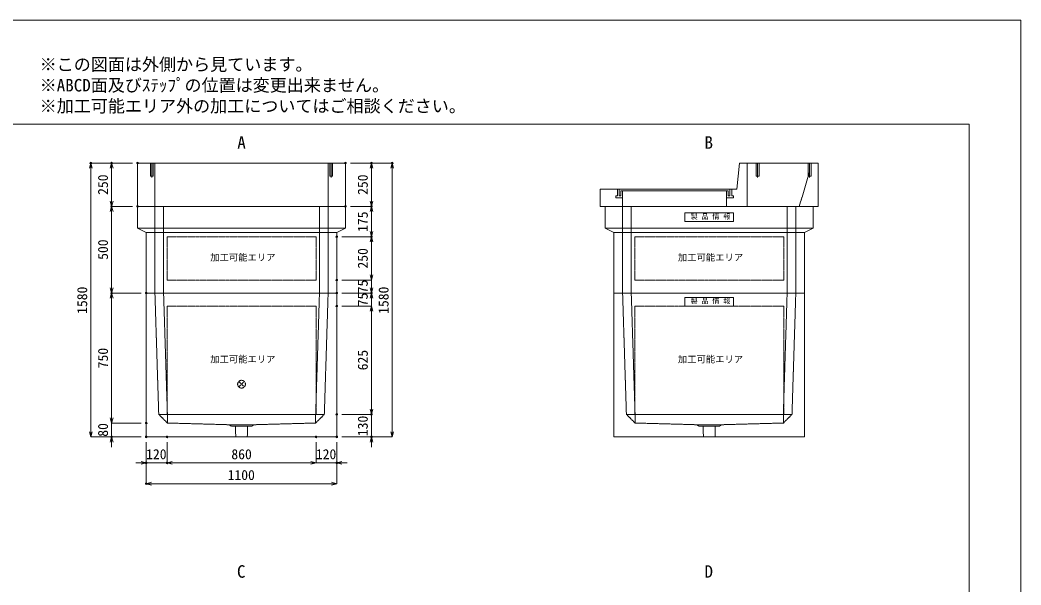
# Model space of a CAD drawing. Units: millimetres, scale not verified. Extents: x -4455 to 4455, y -3150 to 3150.
# Drawn here: x -1324 to 4455, y -109 to 3150 of the extents above; entities that cross this region are included whole.
import ezdxf
from ezdxf.enums import TextEntityAlignment as Align

# ---------------------------------------------------------------- set-up
doc = ezdxf.new("R2010")
doc.units = ezdxf.units.MM
doc.header["$LTSCALE"] = 20
doc.header["$PDMODE"] = 32
doc.header["$PDSIZE"] = 10
doc.linetypes.add('LONG_DASHED1', pattern=[7, 6, -1])
doc.linetypes.add('LONG_DOUBLE_CHAIN', pattern=[21.8, 18, -1, 0.6, -0.6, 0.6, -1])
for name, color, linetype, lineweight in [('0-0_D-TTL', 7, 'Continuous', 9), ('0-1_Defpoints', 7, 'Continuous', 9), ('0-3_D-TTL-TXT', 7, 'Continuous', 9), ('0-5_D-STR-DIM', 3, 'Continuous', 9), ('0-6_0', 7, 'Continuous', 9), ('0-7_D-STR', 7, 'Continuous', 9), ('0-9_D-STR-STR4', 134, 'LONG_DASHED1', 9), ('0-A_D-STR-STR2', 1, 'LONG_DASHED1', 9), ('0-B_D-STR-STR1', 7, 'LONG_DASHED1', 9), ('0-C_D-STR-STR5', 1, 'LONG_DOUBLE_CHAIN', 9)]:
    doc.layers.add(name, color=color, linetype=linetype, lineweight=lineweight)
doc.layers.add('0-4_D-STR-TXT', color=7, linetype='Continuous')
doc.styles.add('ＭＳ ゴシック', font='')
doc.styles.get('ＭＳ ゴシック').set_extended_font_data('MS Gothic')

# ---------------------------------------------------------------- blocks, each defined once
blk = doc.blocks.new('A$C4DE05FD1')
at = {"layer": '0-0_D-TTL', "color": 134}
for p, q in [((4000, 76000), (114800, 76000)), ((114800, 76000), (114800, 4000))]:
    blk.add_line(p, q, dxfattribs=at)
at = {"layer": '0-1_Defpoints', "color": 134}
for p, q in [((0, 84000), (118800, 84000)), ((118800, 84000), (118800, 0))]:
    blk.add_line(p, q, dxfattribs=at)
at = {"layer": '0-3_D-TTL-TXT', "style": 'ＭＳ ゴシック'}
for s, p in [('※この図面は外側から見ています。', (43260.9, 79815.7)), ('※ABCD面及びｽﾃｯﾌﾟの位置は変更出来ません。', (43260.9, 78215.7)), ('※加工可能エリア外の加工についてはご相談ください。', (43260.9, 76615.7))]:
    blk.add_text(s, height=962.2, dxfattribs=at).set_placement(p, align=Align.BOTTOM_LEFT)
blk = doc.blocks.new('_Open30')
at = {"layer": '0-6_0'}
blk.add_line((0, 0), (-20, 0), dxfattribs=at)
blk.add_lwpolyline([(-20, 5.36), (0, 0), (-20, -5.36)], dxfattribs=at)
blk = doc.blocks.new('A$C31CA379A')
at = {"layer": '0-4_D-STR-TXT', "style": 'ＭＳ ゴシック'}
for s, p in [('A', (-326.2, -2190.5)), ('B', (35638.7, -2190.5)), ('C', (-351.4, -35190.9)), ('D', (35638.7, -35190.5))]:
    blk.add_text(s, height=962.2, dxfattribs=at).set_placement(p, align=Align.BOTTOM_LEFT)
blk = doc.blocks.new('A$C58090F4D')
at = {"layer": '0-7_D-STR'}
for p, q in [((12000, 10000), (-12000, 10000)), ((-12000, 7500), (-12000, 10000)), ((12000, 7500), (12000, 10000)), ((-12000, 7500), (-11000, 7000)), ((-12000, 7500), (12000, 7500)), ((-11000, 0), (-11000, 7000)), ((11000, 7000), (-11000, 7000)), ((12000, 7500), (11000, 7000)), ((11000, 0), (11000, 7000)), ((11000, 0), (-11000, 0))]:
    blk.add_line(p, q, dxfattribs=at)
at = {"layer": '0-7_D-STR', "linetype": 'LONG_DASHED1'}
for p, q in [((-10000, 10000), (-10000, 0)), ((-9000, 10000), (-9000, 0)), ((9000, 10000), (9000, 0)), ((10000, 10000), (10000, 0))]:
    blk.add_line(p, q, dxfattribs=at)
at = {"layer": '0-C_D-STR-STR5'}
for p, q in [((8600, 6500), (8600, 1500)), ((8600, 1500), (-8600, 1500))]:
    blk.add_line(p, q, dxfattribs=at)
blk.add_lwpolyline([(8600, 6500), (-8600, 6500), (-8600, 1500)], dxfattribs=at)
blk = doc.blocks.new('A$C737D46CD')
at = {"layer": '0-B_D-STR-STR1', "linetype": 'Continuous'}
blk.add_lwpolyline([(-2820, 0), (2820, 0), (2820, -1000), (-2820, -1000)], close=True, dxfattribs=at)
at = {"layer": '0-B_D-STR-STR1', "style": 'ＭＳ ゴシック'}
blk.add_text('製 品 情 報', height=577.3, dxfattribs=at).set_placement((-2149.7, -882.5), align=Align.BOTTOM_LEFT)
blk = doc.blocks.new('A$C50BB14B9')
at = {"layer": '0-7_D-STR'}
for p, q in [((12000, 10000), (-12000, 10000)), ((-12000, 7500), (-12000, 10000)), ((12000, 7500), (12000, 10000)), ((-12000, 7500), (-11000, 7000)), ((-12000, 7500), (12000, 7500)), ((-11000, 0), (-11000, 7000)), ((11000, 7000), (-11000, 7000)), ((12000, 7500), (11000, 7000)), ((11000, 0), (11000, 7000)), ((11000, 0), (-11000, 0))]:
    blk.add_line(p, q, dxfattribs=at)
at = {"layer": '0-7_D-STR', "linetype": 'LONG_DASHED1'}
for p, q in [((-10000, 10000), (-10000, 0)), ((-9000, 10000), (-9000, 0)), ((9000, 10000), (9000, 0)), ((10000, 10000), (10000, 0))]:
    blk.add_line(p, q, dxfattribs=at)
at = {"layer": '0-C_D-STR-STR5'}
for p, q in [((8600, 6500), (8600, 1500)), ((8600, 1500), (-8600, 1500))]:
    blk.add_line(p, q, dxfattribs=at)
blk.add_lwpolyline([(8600, 6500), (-8600, 6500), (-8600, 1500)], dxfattribs=at)
at = {"layer": '0-B_D-STR-STR1'}
blk.add_blockref('A$C737D46CD', (0, 9250), dxfattribs=at)
blk = doc.blocks.new('A$C531455C1')
at = {"layer": '0-7_D-STR'}
for p, q in [((-11000, 0), (11000, 0)), ((-11000, -16600), (-11000, 0)), ((11000, -16600), (11000, 0)), ((-11000, -16600), (11000, -16600))]:
    blk.add_line(p, q, dxfattribs=at)
at = {"layer": '0-7_D-STR', "linetype": 'LONG_DASHED1'}
for p, q in [((-10000, 0), (-9560, -14000)), ((-9000, 0), (-8560, -14000)), ((9000, 0), (8560, -14000)), ((10000, 0), (9560, -14000)), ((-8560, -15000), (-9560, -14000)), ((9560, -14000), (-9560, -14000)), ((-8560, -15000), (-8560, -14000)), ((-8560, -15000), (-1400, -15200)), ((8560, -15000), (1400, -15200)), ((8560, -15000), (9560, -14000)), ((8560, -15000), (8560, -14000)), ((-1200, -15380), (-1400, -15200)), ((1400, -15200), (-1400, -15200)), ((1200, -15380), (-1200, -15380)), ((-666, -16600), (-705, -15380)), ((666, -16600), (705, -15380)), ((1200, -15380), (1400, -15200))]:
    blk.add_line(p, q, dxfattribs=at)
at = {"layer": '0-C_D-STR-STR5'}
for p, q in [((8600, -1500), (8600, -14000)), ((8600, -14000), (-8600, -14000))]:
    blk.add_line(p, q, dxfattribs=at)
blk.add_lwpolyline([(8600, -1500), (-8600, -1500), (-8600, -14000)], dxfattribs=at)
at = {"layer": '0-B_D-STR-STR1'}
blk.add_blockref('A$C737D46CD', (0, -500), dxfattribs=at)
blk = doc.blocks.new('A$C7CE826D1')
at = {"layer": '0-7_D-STR'}
for p, q in [((-11000, 0), (11000, 0)), ((-11000, -16600), (-11000, 0)), ((11000, -16600), (11000, 0)), ((-11000, -16600), (11000, -16600))]:
    blk.add_line(p, q, dxfattribs=at)
at = {"layer": '0-7_D-STR', "linetype": 'LONG_DASHED1'}
for p, q in [((-10000, 0), (-9560, -14000)), ((-9000, 0), (-8560, -14000)), ((9000, 0), (8560, -14000)), ((10000, 0), (9560, -14000)), ((-8560, -15000), (-9560, -14000)), ((9560, -14000), (-9560, -14000)), ((-8560, -15000), (-8560, -14000)), ((-8560, -15000), (-1400, -15200)), ((8560, -15000), (1400, -15200)), ((8560, -15000), (9560, -14000)), ((8560, -15000), (8560, -14000)), ((-1200, -15380), (-1400, -15200)), ((1400, -15200), (-1400, -15200)), ((1200, -15380), (-1200, -15380)), ((-666, -16600), (-705, -15380)), ((666, -16600), (705, -15380)), ((1200, -15380), (1400, -15200))]:
    blk.add_line(p, q, dxfattribs=at)
at = {"layer": '0-C_D-STR-STR5'}
for p, q in [((8600, -1500), (-8600, -1500)), ((-8600, -1500), (-8600, -14000)), ((8600, -1500), (8600, -14000)), ((8600, -14000), (-8600, -14000))]:
    blk.add_line(p, q, dxfattribs=at)
blk = doc.blocks.new('A$C466D2232')
at = {"layer": '0-7_D-STR'}
for p, q in [((3200, 2000), (3500, 5000)), ((12600, 5000), (3500, 5000)), ((12600, 0), (12600, 5000)), ((-12600, 2000), (3200, 2000)), ((-12600, 0), (-12600, 2000)), ((-12600, 0), (12600, 0))]:
    blk.add_line(p, q, dxfattribs=at)
at = {"layer": '0-7_D-STR', "linetype": 'LONG_DASHED1'}
for p, q in [((4400, 5000), (4400, 0)), ((11600, 4000), (11600, 5000)), ((11600, 4000), (10400, 0)), ((-10000, 0), (-10000, 1800)), ((2000, 1800), (2000, 0))]:
    blk.add_line(p, q, dxfattribs=at)
at = {"layer": '0-9_D-STR-STR4'}
for points in [[(-10600, 2000), (-10600, 1200), (-10800, 1200), (-10800, 1000), (-10000, 1000)], [(-10000, 1800), (-10200, 1800), (-10200, 1200), (-10400, 1200), (-10400, 2000)], [(-10000, 1800), (2000, 1800), (2200, 1800)], [(2600, 2000), (2600, 1200), (2800, 1200), (2800, 1000), (2000, 1000)], [(2200, 1800), (2200, 1200), (2400, 1200), (2400, 2000)]]:
    blk.add_lwpolyline(points, dxfattribs=at)
at = {"layer": '0-A_D-STR-STR2'}
for p, q in [((5595.6, 3340), (5595.6, 5000)), ((11600, 3340), (11600, 5000))]:
    blk.add_line(p, q, dxfattribs=at)
for points in [[(5755.6, 5000), (5755.6, 3500), (5435.6, 3500), (5435.6, 5000)], [(11760, 5000), (11760, 3500), (11440, 3500), (11440, 5000)]]:
    blk.add_lwpolyline(points, dxfattribs=at)
blk = doc.blocks.new('A$C40681761')
at = {"layer": '0-7_D-STR'}
for p, q in [((-12000, 5000), (12000, 5000)), ((-12000, 5000), (-12000, 0)), ((12000, 5000), (12000, 0)), ((-12000, 0), (12000, 0))]:
    blk.add_line(p, q, dxfattribs=at)
at = {"layer": '0-7_D-STR', "linetype": 'LONG_DASHED1'}
for p, q in [((-10000, 5000), (-10000, 0)), ((10000, 5000), (10000, 0))]:
    blk.add_line(p, q, dxfattribs=at)
at = {"layer": '0-A_D-STR-STR2'}
for p, q in [((-10350, 3340), (-10350, 5000)), ((10350, 3340), (10350, 5000))]:
    blk.add_line(p, q, dxfattribs=at)
for points in [[(-10510, 5000), (-10510, 3500), (-10190, 3500), (-10190, 5000)], [(10510, 5000), (10510, 3500), (10190, 3500), (10190, 5000)]]:
    blk.add_lwpolyline(points, dxfattribs=at)
blk = doc.blocks.new('A$C1C640AAB')
at = {"layer": '0-C_D-STR-STR5'}
for p, q in [((-318.2, -318.2), (318.2, 318.2)), ((-318.2, 318.2), (318.2, -318.2))]:
    blk.add_line(p, q, dxfattribs=at)
blk.add_circle((0, 0), 450, dxfattribs=at)

msp = doc.modelspace()

# ---------------------------------------------------------------- linework, layer by layer
at = {"layer": '0-1_Defpoints'}
for p in [(-915, 2325), (-795, 2325), (-645, 2325), (555, 2325), (705, 2325), (825, 2325), (-795, 2075), (-645, 2075), (-645, 2075), (555, 2075), (555, 2075), (705, 2075), (505, 1900), (705, 1900), (505, 1650), (505, 1650), (-795, 1575), (-595, 1575), (-595, 1575), (505, 1575), (505, 1575), (705, 1575), (505, 1500), (505, 1500), (505, 875), (705, 875), (-595, 825), (-795, 745), (-595, 745), (-595, 745), (-475, 745), (385, 745), (505, 745), (505, 745), (705, 745), (-595, 595), (-475, 595), (505, 595), (-595, 475)]:
    msp.add_point(p, dxfattribs=at)
at = {"layer": '0-5_D-STR-DIM'}
for p, q in [((-675, 2325), (-915, 2325)), ((-675, 2325), (-795, 2325)), ((585, 2325), (705, 2325)), ((585, 2325), (825, 2325)), ((-915, 775), (-915, 2295)), ((-795, 2105), (-795, 2295)), ((705, 2105), (705, 2295)), ((825, 775), (825, 2295)), ((-675, 2075), (-795, 2075)), ((-675, 2075), (-795, 2075)), ((-795, 1605), (-795, 2045)), ((585, 2075), (705, 2075)), ((585, 2075), (705, 2075)), ((705, 1930), (705, 2045)), ((535, 1900), (705, 1900)), ((535, 1900), (705, 1900)), ((705, 1680), (705, 1870)), ((705, 1680), (705, 1710)), ((535, 1650), (705, 1650)), ((535, 1650), (705, 1650)), ((705, 1650), (705, 1575)), ((705, 1605), (705, 1635)), ((-625, 1575), (-795, 1575)), ((-625, 1575), (-795, 1575)), ((535, 1575), (705, 1575)), ((535, 1575), (705, 1575)), ((705, 1500), (705, 1575)), ((-795, 855), (-795, 1545)), ((705, 1545), (705, 1515)), ((535, 1500), (705, 1500)), ((535, 1500), (705, 1500)), ((705, 1470), (705, 1440)), ((705, 1470), (705, 905)), ((705, 905), (705, 935)), ((-795, 855), (-795, 885)), ((535, 875), (705, 875)), ((535, 875), (705, 875)), ((705, 875), (705, 745)), ((-625, 825), (-795, 825)), ((-625, 825), (-795, 825)), ((-795, 825), (-795, 745)), ((-625, 745), (-915, 745)), ((-625, 745), (-795, 745)), ((-795, 715), (-795, 685)), ((-595, 715), (-595, 475)), ((-595, 715), (-595, 595)), ((-475, 715), (-475, 595)), ((-475, 715), (-475, 595)), ((385, 715), (385, 595)), ((385, 715), (385, 595)), ((505, 715), (505, 595)), ((505, 715), (505, 475)), ((535, 745), (825, 745)), ((535, 745), (705, 745)), ((705, 715), (705, 685)), ((-625, 595), (-655, 595)), ((-475, 595), (-595, 595)), ((355, 595), (-445, 595)), ((-445, 595), (-415, 595)), ((355, 595), (325, 595)), ((385, 595), (505, 595)), ((535, 595), (565, 595)), ((475, 475), (-565, 475))]:
    msp.add_line(p, q, dxfattribs=at)

# ---------------------------------------------------------------- block references
at = {"layer": '0-0_D-TTL', "xscale": 0.075, "yscale": 0.075}
msp.add_blockref('A$C4DE05FD1', (-4455, -3150), dxfattribs=at)
at = {"layer": '0-4_D-STR-TXT', "xscale": 0.075, "yscale": 0.075}
msp.add_blockref('A$C31CA379A', (-45, 2550), dxfattribs=at)
at = {"layer": '0-5_D-STR-DIM', "xscale": 1.5, "yscale": 1.5}
for p, rotation in [((-915, 2325), 90), ((-795, 2325), 90), ((705, 2325), 90), ((825, 2325), 90), ((-795, 2075), 270), ((705, 2075), 270), ((-795, 2075), 90), ((705, 2075), 90), ((705, 1900), 270), ((705, 1900), 90), ((705, 1650), 270), ((705, 1650), 270), ((-795, 1575), 270), ((-795, 1575), 90), ((705, 1575), 270), ((705, 1575), 90), ((705, 1500), 90), ((705, 1500), 90), ((705, 875), 270), ((705, 875), 270), ((-795, 825), 270), ((-795, 825), 270), ((-915, 745), 270), ((825, 745), 270), ((-795, 745), 90), ((705, 745), 90), ((-475, 595), 180), ((-475, 595), 180), ((505, 595), 180), ((-595, 475), 180)]:
    msp.add_blockref('_Open30', p, dxfattribs=dict(at, rotation=rotation))
for p in [(-595, 595), (385, 595), (385, 595), (505, 475)]:
    msp.add_blockref('_Open30', p, dxfattribs=at)
at = {"layer": '0-7_D-STR', "xscale": 0.05, "yscale": 0.05}
for name, p in [('A$C40681761', (-45, 2075)), ('A$C466D2232', (2655, 2075)), ('A$C58090F4D', (-45, 1575)), ('A$C50BB14B9', (2655, 1575)), ('A$C7CE826D1', (-45, 1575)), ('A$C531455C1', (2655, 1575))]:
    msp.add_blockref(name, p, dxfattribs=at)
at = {"layer": '0-C_D-STR-STR5', "xscale": 0.05, "yscale": 0.05}
msp.add_blockref('A$C1C640AAB', (-45, 1049), dxfattribs=at)

# ---------------------------------------------------------------- texts
at = {"layer": '0-5_D-STR-DIM', "style": 'ＭＳ ゴシック'}
for s, p in [('250', (-798.89, 2141.19)), ('250', (701.11, 2141.19)), ('175', (701.11, 1927.48)), ('500', (-798.89, 1766.34)), ('250', (701.11, 1716.19)), ('75', (701.11, 1573.37)), ('1580', (-918.89, 1454.7)), ('75', (701.11, 1498.37)), ('1580', (821.11, 1454.7)), ('750', (-798.89, 1140.59)), ('625', (701.11, 1129.16)), ('80', (-798.9, 745.85)), ('130', (701.11, 749.2))]:
    msp.add_text(s, height=57.77, rotation=90, dxfattribs=at).set_placement(p, align=Align.BOTTOM_LEFT)
for s, p in [('120', (-595.8, 598.89)), ('860', (-103.66, 598.9)), ('120', (384.2, 598.89)), ('1100', (-125.3, 478.89))]:
    msp.add_text(s, height=57.77, dxfattribs=at).set_placement(p, align=Align.BOTTOM_LEFT)
at = {"layer": '0-C_D-STR-STR5', "style": 'ＭＳ ゴシック'}
for p in [(-225.47, 1749.72), (2474.53, 1749.72), (-225.47, 1162.22), (2474.53, 1162.22)]:
    msp.add_text('加工可能エリア', height=38.42, dxfattribs=at).set_placement(p, align=Align.BOTTOM_LEFT)

doc.saveas('drawing.dxf')
